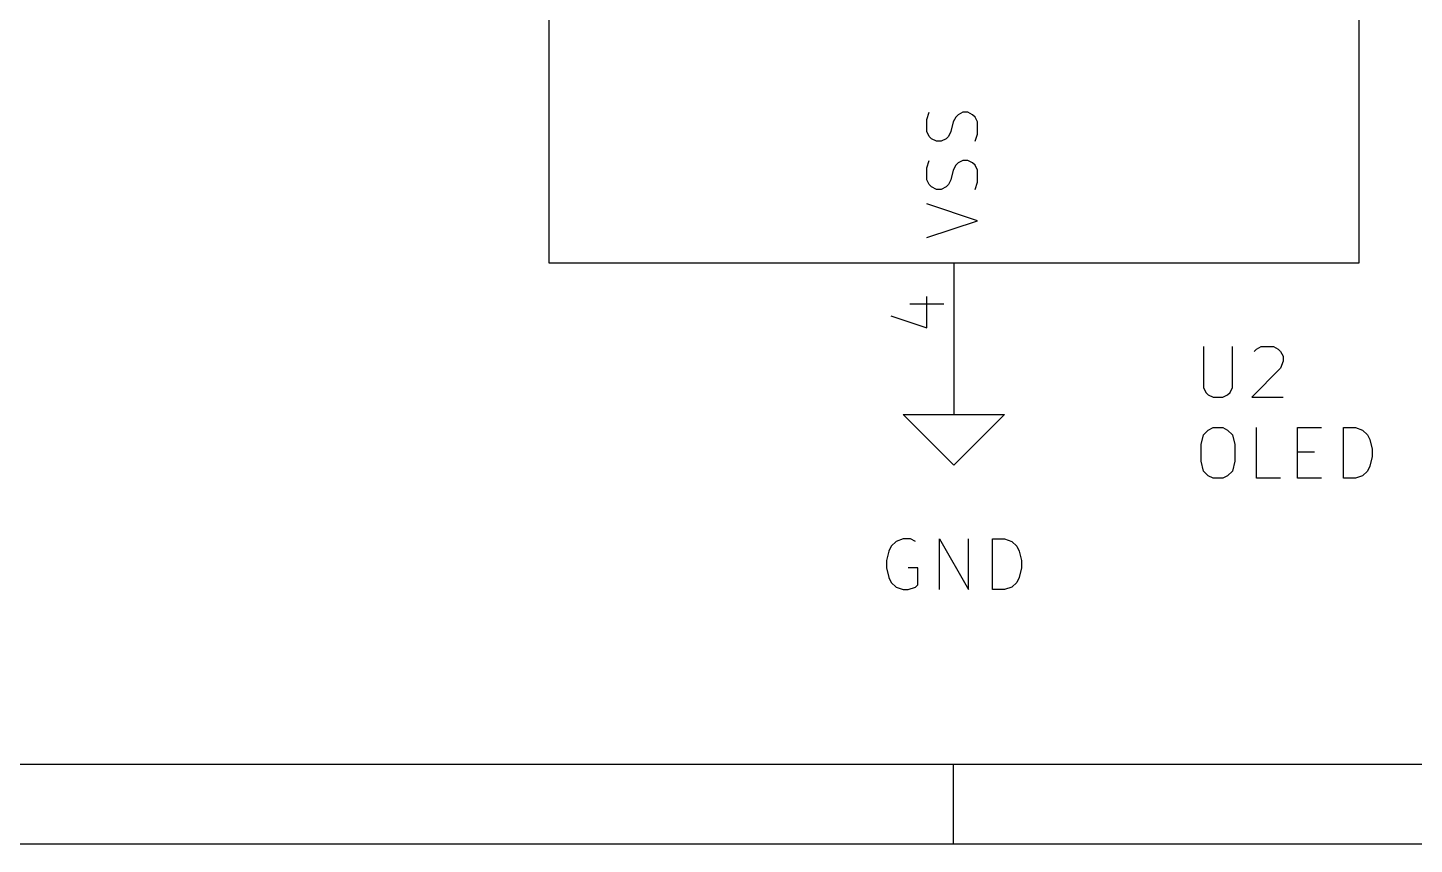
# Model space of a CAD drawing. Extents: x 0.4 to 11.3, y -7.9 to -0.4.
# Drawn here: x 5.386 to 6.754, y -7.874 to -7.068 of the extents above; entities that cross this region are included whole.
import ezdxf

# ---------------------------------------------------------------- set-up
doc = ezdxf.new("R2010")
doc.units = 0
doc.header["$MEASUREMENT"] = 0
for name, color, linetype in [('CYAN2', 4, 'CONTINUOUS'), ('LYELLOW', 51, 'CONTINUOUS'), ('RED2', 1, 'CONTINUOUS'), ('RED3', 11, 'CONTINUOUS')]:
    doc.layers.add(name, color=color, linetype=linetype)

msp = doc.modelspace()

# ---------------------------------------------------------------- linework, layer by layer
at = {"layer": 'CYAN2', "linetype": 'CONTINUOUS'}
for p, q in [((6.2731, -7.1586), (6.2755, -7.1514)), ((6.2731, -7.1586), (6.2755, -7.1514)), ((6.2731, -7.1705), (6.2731, -7.1586)), ((6.2731, -7.1705), (6.2731, -7.1586)), ((6.3017, -7.1562), (6.2993, -7.1609)), ((6.3017, -7.1562), (6.2993, -7.1609)), ((6.3041, -7.1538), (6.3017, -7.1562)), ((6.3041, -7.1538), (6.3017, -7.1562)), ((6.3088, -7.1514), (6.3041, -7.1538)), ((6.3088, -7.1514), (6.3041, -7.1538)), ((6.3136, -7.1514), (6.3088, -7.1514)), ((6.3136, -7.1514), (6.3088, -7.1514)), ((6.3184, -7.1538), (6.3136, -7.1514)), ((6.3184, -7.1538), (6.3136, -7.1514)), ((6.3208, -7.1562), (6.3184, -7.1538)), ((6.3208, -7.1562), (6.3184, -7.1538)), ((6.3231, -7.1609), (6.3208, -7.1562)), ((6.3231, -7.1609), (6.3208, -7.1562)), ((6.2755, -7.1752), (6.2731, -7.1705)), ((6.2755, -7.1752), (6.2731, -7.1705)), ((6.2969, -7.1705), (6.2946, -7.1752)), ((6.2969, -7.1705), (6.2946, -7.1752)), ((6.2993, -7.1609), (6.2969, -7.1705)), ((6.2993, -7.1609), (6.2969, -7.1705)), ((6.3231, -7.1729), (6.3231, -7.1609)), ((6.3231, -7.1729), (6.3231, -7.1609)), ((6.2779, -7.1776), (6.2755, -7.1752)), ((6.2779, -7.1776), (6.2755, -7.1752)), ((6.2827, -7.18), (6.2779, -7.1776)), ((6.2827, -7.18), (6.2779, -7.1776)), ((6.2874, -7.18), (6.2827, -7.18)), ((6.2874, -7.18), (6.2827, -7.18)), ((6.2922, -7.1776), (6.2874, -7.18)), ((6.2922, -7.1776), (6.2874, -7.18)), ((6.2946, -7.1752), (6.2922, -7.1776)), ((6.2946, -7.1752), (6.2922, -7.1776)), ((6.3208, -7.18), (6.3231, -7.1729)), ((6.3208, -7.18), (6.3231, -7.1729)), ((6.2731, -7.2062), (6.2755, -7.199)), ((6.2731, -7.2062), (6.2755, -7.199)), ((6.3088, -7.199), (6.3041, -7.2014)), ((6.3088, -7.199), (6.3041, -7.2014)), ((6.3136, -7.199), (6.3088, -7.199)), ((6.3136, -7.199), (6.3088, -7.199)), ((6.3184, -7.2014), (6.3136, -7.199)), ((6.3184, -7.2014), (6.3136, -7.199)), ((6.2731, -7.2181), (6.2731, -7.2062)), ((6.2731, -7.2181), (6.2731, -7.2062)), ((6.2993, -7.2086), (6.2969, -7.2181)), ((6.2993, -7.2086), (6.2969, -7.2181)), ((6.3017, -7.2038), (6.2993, -7.2086)), ((6.3017, -7.2038), (6.2993, -7.2086)), ((6.3041, -7.2014), (6.3017, -7.2038)), ((6.3041, -7.2014), (6.3017, -7.2038)), ((6.3208, -7.2038), (6.3184, -7.2014)), ((6.3208, -7.2038), (6.3184, -7.2014)), ((6.3231, -7.2086), (6.3208, -7.2038)), ((6.3231, -7.2086), (6.3208, -7.2038)), ((6.3231, -7.2205), (6.3231, -7.2086)), ((6.3231, -7.2205), (6.3231, -7.2086)), ((6.2755, -7.2229), (6.2731, -7.2181)), ((6.2755, -7.2229), (6.2731, -7.2181)), ((6.2779, -7.2252), (6.2755, -7.2229)), ((6.2779, -7.2252), (6.2755, -7.2229)), ((6.2827, -7.2276), (6.2779, -7.2252)), ((6.2827, -7.2276), (6.2779, -7.2252)), ((6.2922, -7.2252), (6.2874, -7.2276)), ((6.2922, -7.2252), (6.2874, -7.2276)), ((6.2946, -7.2229), (6.2922, -7.2252)), ((6.2946, -7.2229), (6.2922, -7.2252)), ((6.2969, -7.2181), (6.2946, -7.2229)), ((6.2969, -7.2181), (6.2946, -7.2229)), ((6.3208, -7.2276), (6.3231, -7.2205)), ((6.3208, -7.2276), (6.3231, -7.2205)), ((6.2874, -7.2276), (6.2827, -7.2276)), ((6.2874, -7.2276), (6.2827, -7.2276)), ((6.3231, -7.2586), (6.2731, -7.2419)), ((6.3231, -7.2586), (6.2731, -7.2419)), ((6.2731, -7.2752), (6.3231, -7.2586)), ((6.2731, -7.2752), (6.3231, -7.2586)), ((6.5463, -7.3828), (6.5463, -7.4233)), ((6.5463, -7.3828), (6.5463, -7.4233)), ((6.5749, -7.4233), (6.5749, -7.3828)), ((6.5749, -7.4233), (6.5749, -7.3828)), ((6.5963, -7.3876), (6.5987, -7.3852)), ((6.5963, -7.3876), (6.5987, -7.3852)), ((6.5987, -7.3852), (6.6034, -7.3828)), ((6.5987, -7.3852), (6.6034, -7.3828)), ((6.6034, -7.3828), (6.6153, -7.3828)), ((6.6034, -7.3828), (6.6153, -7.3828)), ((6.6153, -7.3828), (6.6201, -7.3852)), ((6.6153, -7.3828), (6.6201, -7.3852)), ((6.6201, -7.3852), (6.6225, -7.3876)), ((6.6201, -7.3852), (6.6225, -7.3876)), ((6.6225, -7.3876), (6.6249, -7.3923)), ((6.6225, -7.3876), (6.6249, -7.3923)), ((6.6225, -7.4042), (6.5939, -7.4328)), ((6.6225, -7.4042), (6.5939, -7.4328)), ((6.6249, -7.3971), (6.6225, -7.4042)), ((6.6249, -7.3971), (6.6225, -7.4042)), ((6.6249, -7.3923), (6.6249, -7.3971)), ((6.6249, -7.3923), (6.6249, -7.3971)), ((6.5463, -7.4233), (6.5487, -7.428)), ((6.5463, -7.4233), (6.5487, -7.428)), ((6.5487, -7.428), (6.551, -7.4304)), ((6.5487, -7.428), (6.551, -7.4304)), ((6.551, -7.4304), (6.5558, -7.4328)), ((6.551, -7.4304), (6.5558, -7.4328)), ((6.5653, -7.4328), (6.5701, -7.4304)), ((6.5653, -7.4328), (6.5701, -7.4304)), ((6.5701, -7.4304), (6.5725, -7.428)), ((6.5701, -7.4304), (6.5725, -7.428)), ((6.5725, -7.428), (6.5749, -7.4233)), ((6.5725, -7.428), (6.5749, -7.4233)), ((6.5558, -7.4328), (6.5653, -7.4328)), ((6.5558, -7.4328), (6.5653, -7.4328)), ((6.5939, -7.4328), (6.6249, -7.4328)), ((6.5939, -7.4328), (6.6249, -7.4328)), ((6.5439, -7.4795), (6.5463, -7.4699)), ((6.5439, -7.4795), (6.5463, -7.4699)), ((6.5463, -7.4699), (6.551, -7.4652)), ((6.5463, -7.4699), (6.551, -7.4652)), ((6.551, -7.4652), (6.5558, -7.4628)), ((6.551, -7.4652), (6.5558, -7.4628)), ((6.5558, -7.4628), (6.5653, -7.4628)), ((6.5558, -7.4628), (6.5653, -7.4628)), ((6.5653, -7.4628), (6.5701, -7.4652)), ((6.5653, -7.4628), (6.5701, -7.4652)), ((6.5701, -7.4652), (6.5749, -7.4699)), ((6.5701, -7.4652), (6.5749, -7.4699)), ((6.5749, -7.4699), (6.5772, -7.4795)), ((6.5749, -7.4699), (6.5772, -7.4795)), ((6.5987, -7.5128), (6.5987, -7.4628)), ((6.5987, -7.5128), (6.5987, -7.4628)), ((6.6391, -7.5128), (6.6391, -7.4628)), ((6.6391, -7.4628), (6.6629, -7.4628)), ((6.6391, -7.5128), (6.6391, -7.4628)), ((6.6391, -7.4628), (6.6629, -7.4628)), ((6.6844, -7.5128), (6.6844, -7.4628)), ((6.6844, -7.4628), (6.6963, -7.4628)), ((6.6844, -7.5128), (6.6844, -7.4628)), ((6.6844, -7.4628), (6.6963, -7.4628)), ((6.6963, -7.4628), (6.7034, -7.4652)), ((6.6963, -7.4628), (6.7034, -7.4652)), ((6.7034, -7.4652), (6.7082, -7.4699)), ((6.7034, -7.4652), (6.7082, -7.4699)), ((6.7082, -7.4699), (6.7106, -7.4747)), ((6.7082, -7.4699), (6.7106, -7.4747)), ((6.5439, -7.4961), (6.5439, -7.4795)), ((6.5439, -7.4961), (6.5439, -7.4795)), ((6.5772, -7.4795), (6.5772, -7.4961)), ((6.5772, -7.4795), (6.5772, -7.4961)), ((6.6391, -7.4866), (6.6558, -7.4866)), ((6.6391, -7.4866), (6.6558, -7.4866)), ((6.7106, -7.4747), (6.7129, -7.4842)), ((6.7106, -7.4747), (6.7129, -7.4842)), ((6.7129, -7.4842), (6.7129, -7.4914)), ((6.7129, -7.4842), (6.7129, -7.4914)), ((6.5463, -7.5057), (6.5439, -7.4961)), ((6.5463, -7.5057), (6.5439, -7.4961)), ((6.5772, -7.4961), (6.5749, -7.5057)), ((6.5772, -7.4961), (6.5749, -7.5057)), ((6.7106, -7.5009), (6.7082, -7.5057)), ((6.7106, -7.5009), (6.7082, -7.5057)), ((6.7129, -7.4914), (6.7106, -7.5009)), ((6.7129, -7.4914), (6.7106, -7.5009)), ((6.551, -7.5104), (6.5463, -7.5057)), ((6.551, -7.5104), (6.5463, -7.5057)), ((6.5558, -7.5128), (6.551, -7.5104)), ((6.5558, -7.5128), (6.551, -7.5104)), ((6.5653, -7.5128), (6.5558, -7.5128)), ((6.5653, -7.5128), (6.5558, -7.5128)), ((6.5701, -7.5104), (6.5653, -7.5128)), ((6.5701, -7.5104), (6.5653, -7.5128)), ((6.5749, -7.5057), (6.5701, -7.5104)), ((6.5749, -7.5057), (6.5701, -7.5104)), ((6.6225, -7.5128), (6.5987, -7.5128)), ((6.6225, -7.5128), (6.5987, -7.5128)), ((6.6629, -7.5128), (6.6391, -7.5128)), ((6.6629, -7.5128), (6.6391, -7.5128)), ((6.6963, -7.5128), (6.6844, -7.5128)), ((6.6963, -7.5128), (6.6844, -7.5128)), ((6.7034, -7.5104), (6.6963, -7.5128)), ((6.7034, -7.5104), (6.6963, -7.5128)), ((6.7082, -7.5057), (6.7034, -7.5104)), ((6.7082, -7.5057), (6.7034, -7.5104)), ((6.2381, -7.5799), (6.2357, -7.5847)), ((6.2381, -7.5799), (6.2357, -7.5847)), ((6.2429, -7.5752), (6.2381, -7.5799)), ((6.2429, -7.5752), (6.2381, -7.5799)), ((6.25, -7.5728), (6.2429, -7.5752)), ((6.25, -7.5728), (6.2429, -7.5752)), ((6.2571, -7.5728), (6.25, -7.5728)), ((6.2571, -7.5728), (6.25, -7.5728)), ((6.2619, -7.5752), (6.2571, -7.5728)), ((6.2619, -7.5752), (6.2571, -7.5728)), ((6.2857, -7.6228), (6.2857, -7.5728)), ((6.2857, -7.5728), (6.3143, -7.6228)), ((6.2857, -7.6228), (6.2857, -7.5728)), ((6.2857, -7.5728), (6.3143, -7.6228)), ((6.3143, -7.6228), (6.3143, -7.5728)), ((6.3143, -7.6228), (6.3143, -7.5728)), ((6.3381, -7.6228), (6.3381, -7.5728)), ((6.3381, -7.5728), (6.35, -7.5728)), ((6.3381, -7.6228), (6.3381, -7.5728)), ((6.3381, -7.5728), (6.35, -7.5728)), ((6.35, -7.5728), (6.3571, -7.5752)), ((6.35, -7.5728), (6.3571, -7.5752)), ((6.3571, -7.5752), (6.3619, -7.5799)), ((6.3571, -7.5752), (6.3619, -7.5799)), ((6.3619, -7.5799), (6.3643, -7.5847)), ((6.3619, -7.5799), (6.3643, -7.5847)), ((6.2357, -7.5847), (6.2333, -7.5942)), ((6.2357, -7.5847), (6.2333, -7.5942)), ((6.2333, -7.5942), (6.2333, -7.6014)), ((6.2333, -7.5942), (6.2333, -7.6014)), ((6.3643, -7.5847), (6.3667, -7.5942)), ((6.3643, -7.5847), (6.3667, -7.5942)), ((6.3667, -7.5942), (6.3667, -7.6014)), ((6.3667, -7.5942), (6.3667, -7.6014)), ((6.2333, -7.6014), (6.2357, -7.6109)), ((6.2333, -7.6014), (6.2357, -7.6109)), ((6.2643, -7.6014), (6.2548, -7.6014)), ((6.2643, -7.6014), (6.2548, -7.6014)), ((6.2643, -7.618), (6.2643, -7.6014)), ((6.2643, -7.618), (6.2643, -7.6014)), ((6.3667, -7.6014), (6.3643, -7.6109)), ((6.3667, -7.6014), (6.3643, -7.6109)), ((6.2357, -7.6109), (6.2381, -7.6157)), ((6.2357, -7.6109), (6.2381, -7.6157)), ((6.2381, -7.6157), (6.2429, -7.6204)), ((6.2381, -7.6157), (6.2429, -7.6204)), ((6.2429, -7.6204), (6.25, -7.6228)), ((6.2429, -7.6204), (6.25, -7.6228)), ((6.25, -7.6228), (6.2548, -7.6228)), ((6.25, -7.6228), (6.2548, -7.6228)), ((6.2548, -7.6228), (6.2619, -7.6204)), ((6.2548, -7.6228), (6.2619, -7.6204)), ((6.2619, -7.6204), (6.2643, -7.618)), ((6.2619, -7.6204), (6.2643, -7.618)), ((6.35, -7.6228), (6.3381, -7.6228)), ((6.35, -7.6228), (6.3381, -7.6228)), ((6.3571, -7.6204), (6.35, -7.6228)), ((6.3571, -7.6204), (6.35, -7.6228)), ((6.3619, -7.6157), (6.3571, -7.6204)), ((6.3619, -7.6157), (6.3571, -7.6204)), ((6.3643, -7.6109), (6.3619, -7.6157)), ((6.3643, -7.6109), (6.3619, -7.6157))]:
    msp.add_line(p, q, dxfattribs=at)
at = {"layer": 'LYELLOW', "linetype": 'CONTINUOUS'}
for p, q in [((5.9, -6.5), (5.9, -7.3)), ((6.7, -7.3), (6.7, -6.5)), ((5.9, -7.3), (6.7, -7.3))]:
    msp.add_line(p, q, dxfattribs=at)
at = {"layer": 'RED2', "linetype": 'CONTINUOUS'}
for p, q in [((5.9, -6.5), (5.9, -7.3)), ((6.7, -7.3), (6.7, -6.5)), ((5.9, -7.3), (6.7, -7.3)), ((6.3, -7.3), (6.3, -7.4)), ((6.3, -7.3), (6.3, -7.4)), ((6.3, -7.4), (6.3, -7.45)), ((6.3, -7.5), (6.25, -7.45)), ((6.25, -7.45), (6.3, -7.45)), ((6.3, -7.45), (6.35, -7.45)), ((6.35, -7.45), (6.3, -7.5)), ((11.2206, -7.7956), (0.4724, -7.7956)), ((6.2992, -7.7956), (6.2992, -7.8743)), ((11.2993, -7.8743), (0.3937, -7.8743))]:
    msp.add_line(p, q, dxfattribs=at)
at = {"layer": 'RED3', "linetype": 'CONTINUOUS'}
for p, q in [((6.2732, -7.3643), (6.2732, -7.3333)), ((6.2732, -7.3643), (6.2732, -7.3333)), ((6.2565, -7.3405), (6.2899, -7.3405)), ((6.2565, -7.3405), (6.2899, -7.3405)), ((6.2375, -7.3524), (6.2732, -7.3643)), ((6.2375, -7.3524), (6.2732, -7.3643))]:
    msp.add_line(p, q, dxfattribs=at)

doc.saveas('drawing.dxf')
